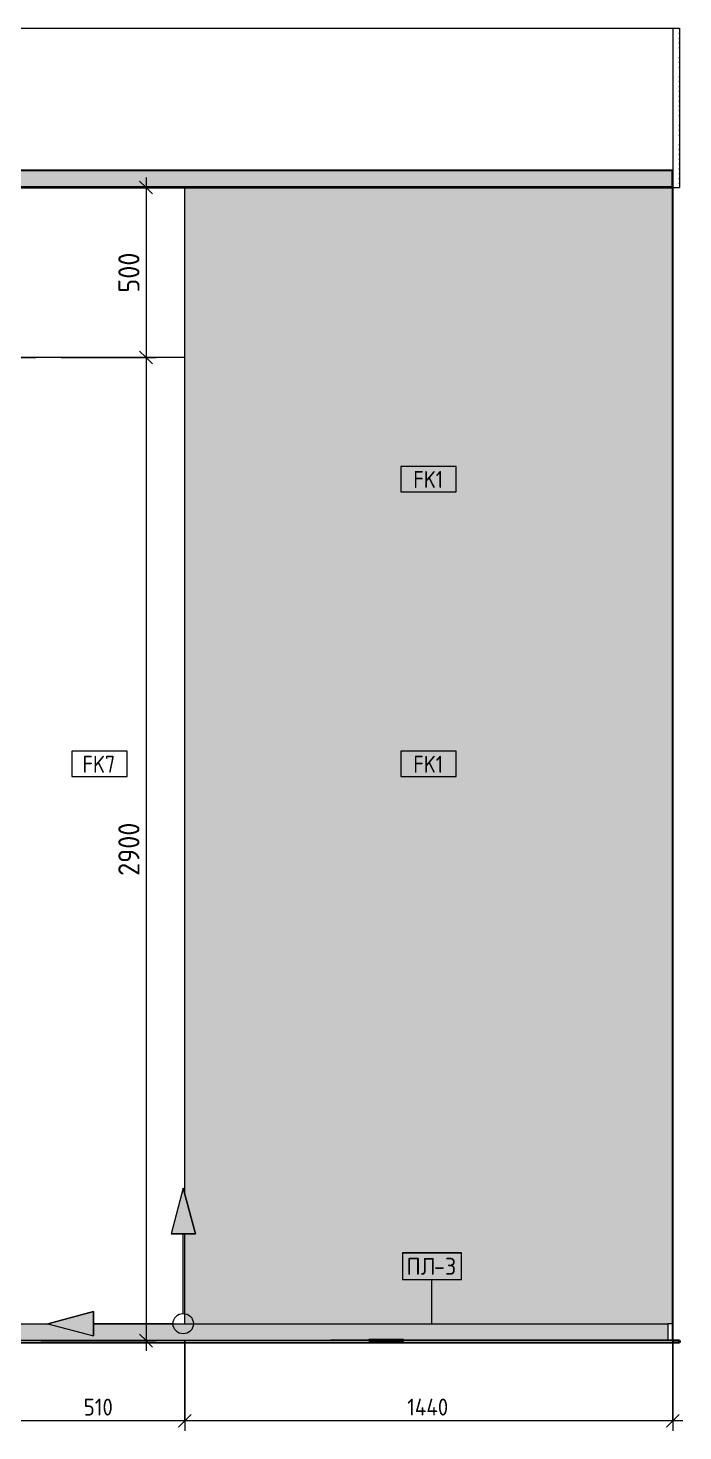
# Model space of a CAD drawing. Header units: millimetres. Extents: x 35124 to 170704, y -1987 to 12522.
# Drawn here: x 115275 to 117208, y 8134 to 12270 of the extents above; entities that cross this region are included whole.
import ezdxf

# ---------------------------------------------------------------- set-up
doc = ezdxf.new("R2010")
doc.units = ezdxf.units.MM
doc.linetypes.add('ADSK_Штрих_ш2 п1', pattern=[75, 50, -25])
for name, color, linetype, lineweight in [('A-ANNO-DIMS', 7, 'Continuous', 9), ('A-ANNO-DIMS-25', 7, 'Continuous', 9), ('A-DETL-1', 7, 'ADSK_Штрих_ш2 п1', 9), ('A-DETL-GENF', 7, 'Continuous', 9), ('A-FLOR', 7, 'Continuous', 9), ('A-GENM', 7, 'Continuous', 9), ('A-GENM-IDEN', 7, 'Continuous', 9), ('A-WALL', 7, 'Continuous', 9), ('A-WALL-IDEN', 7, 'Continuous', 9), ('A-WALL-PATT', 7, 'Continuous', 9), ('I-WALL', 7, 'Continuous', 9)]:
    doc.layers.add(name, color=color, linetype=linetype, lineweight=lineweight)
for name, color, linetype, lineweight, true_color in [('A-CLNG-1', 7, 'Continuous', 9, 0x787878), ('A-CLNG-FNSH-1', 7, 'Continuous', 30, 0x3c3c3c), ('A-FLOR-1', 7, 'Continuous', 9, 0x787878), ('A-FLOR-FNSH-1', 7, 'Continuous', 30, 0x3c3c3c), ('A-WALL-3', 7, 'Continuous', 40, 0x3c3c3c), ('A-WALL-4', 7, 'Continuous', 30, 0x3c3c3c), ('I-WALL-1', 7, 'Continuous', 9, 0x787878)]:
    doc.layers.add(name, color=color, linetype=linetype, lineweight=lineweight, true_color=true_color)
doc.styles.add('GOST Common_1', font='GOST_Common.ttf', dxfattribs={"height": 50})
doc.styles.add('GOST Common_2', font='GOST_Common.ttf', dxfattribs={"width": 0.9, "height": 50})
doc.styles.add('ISOCPEUR_1', font='isocpeur.ttf', dxfattribs={"width": 0.9, "height": 62.5})
doc.styles.add('ISOCPEUR_2', font='isocpeur.ttf', dxfattribs={"width": 0.9, "height": 50})
doc.dimstyles.new('ISO-2_0_0_9К_Средний_округл2', dxfattribs={"dimscale": 304.8, "dimtxt": 49.799059, "dimasz": 0.123031, "dimexe": 0.098425, "dimexo": 0, "dimgap": 0, "dimtad": 1, "dimdec": 0, "dimrnd": 10, "dimzin": 0, "dimdsep": 46, "dimtxsty": 'ISOCPEUR_2', "dimblk1": 'OBLIQUE', "dimblk2": 'OBLIQUE', "dimsah": 1, "dimcen": 0.09, "dimdle": 0.098425, "dimazin": 0, "dimtfac": 1, "dimtdec": 4, "dimtix": 1, "dimtmove": 0, "dimatfit": 3, "dimfxl": 1, "dimtvp": 1, "dimtolj": 1, "dimtzin": 0, "dimarcsym": 2})
doc.dimstyles.new('ISO-2_5_0_9К_БОЛЬШОЙ_1', dxfattribs={"dimscale": 304.8, "dimtxt": 62.248823, "dimasz": 0.123031, "dimexe": 0.098425, "dimexo": 0.246063, "dimgap": 0, "dimtad": 1, "dimdec": 0, "dimrnd": 10, "dimzin": 0, "dimdsep": 46, "dimtxsty": 'ISOCPEUR_1', "dimblk1": 'OBLIQUE', "dimblk2": 'OBLIQUE', "dimsah": 1, "dimcen": 0.09, "dimdle": 0.098425, "dimazin": 0, "dimtfac": 1, "dimtdec": 4, "dimtix": 1, "dimtmove": 0, "dimatfit": 3, "dimfxl": 1, "dimtvp": 1, "dimtolj": 1, "dimtzin": 0, "dimarcsym": 2})

# ---------------------------------------------------------------- blocks, each defined once
blk = doc.blocks.new('Плинтус - Плинтус темный _ст_школа_-33411473-Развертка 3_19-1')
at = {"layer": 'A-GENM'}
blk.add_hatch(color=256, dxfattribs=at).paths.add_polyline_path([(74019.7, 8400), (74449.9, 8400), (74449.9, 8402), (75445, 8402), (75445, 8450), (73750.4, 8450), (73750.4, 8413.8), (73615.2, 8450), (73493.5, 8450), (73493.5, 8400), (73758, 8400)])
for p, q in [((73493.5, 8450), (73493.5, 8400)), ((73493.5, 8450), (73615.2, 8450)), ((73750.4, 8450), (75445, 8450))]:
    blk.add_line(p, q, dxfattribs=at)
blk = doc.blocks.new('Плинтус - Плинтус темный _ст_школа_-33411438-Развертка 3_19-1')
at = {"layer": 'A-GENM'}
for p, q in [((75460, 8450), (75445, 8450)), ((75445, 8450), (75445, 8402)), ((75460, 8450), (75460, 8402))]:
    blk.add_line(p, q, dxfattribs=at)
blk = doc.blocks.new('Начало раскладки_красным - Начало раскладки_красным-26113037-Развертка 3_19-1')
at = {"layer": 'A-DETL-GENF'}
for points in [[(68754, 8715), (68791.2, 8715), (68755, 8850.3), (68718.8, 8715)], [(68490.2, 8414), (68490.2, 8486.5), (68355, 8450.3), (68450, 8424.8)]]:
    blk.add_hatch(color=256, dxfattribs=at).paths.add_polyline_path(points)
for p, q in [((68755, 8850.3), (68718.8, 8715)), ((68755, 8850.3), (68718.8, 8715)), ((68791.2, 8715), (68755, 8850.3)), ((68755, 8850.3), (68791.2, 8715)), ((68718.8, 8715), (68791.2, 8715)), ((68791.2, 8715), (68718.8, 8715)), ((68755, 8480.3), (68755, 8715)), ((68490.2, 8486.5), (68355, 8450.3)), ((68355, 8450.3), (68490.2, 8486.5)), ((68490.2, 8414), (68490.2, 8486.5)), ((68490.2, 8486.5), (68490.2, 8414)), ((68355, 8450.3), (68490.2, 8414)), ((68355, 8450.3), (68490.2, 8414)), ((68725, 8450.3), (68490.2, 8450.3))]:
    blk.add_line(p, q, dxfattribs=at)
blk.add_circle((68755, 8450.3), 30, dxfattribs=at)
blk = doc.blocks.new('DIMBLOCK19-Развертка 3_19-1')
at = {"layer": 'A-ANNO-DIMS-25'}
for p, q in [((115737.6, 8400), (115737.6, 8133.8)), ((115737.6, 8163.8), (115737.6, 8400)), ((117177.9, 8400), (117177.9, 8133.8)), ((117177.9, 8163.8), (117177.9, 8400)), ((117207.9, 8163.8), (115737.6, 8163.8))]:
    blk.add_line(p, q, dxfattribs=at)
at = {"layer": 'A-ANNO-DIMS-25', "lineweight": 20}
for p, q in [((115737.6, 8163.8), (115718.9, 8145)), ((115737.6, 8163.8), (115756.4, 8182.5)), ((117177.9, 8163.8), (117159.2, 8145)), ((117177.9, 8163.8), (117196.7, 8182.5))]:
    blk.add_line(p, q, dxfattribs=at)
at = {"layer": 'A-ANNO-DIMS-25', "color": 0, "insert": (116394.1, 8229.1), "char_height": 50, "width": 152.845, "attachment_point": 1, "line_spacing_factor": 1.149209, "style": 'ISOCPEUR_2'}
blk.add_mtext('1440', dxfattribs=at)
blk = doc.blocks.new('_Oblique')
at = {"color": 0, "linetype": 'ByBlock', "lineweight": -2}
blk.add_line((-0.5, -0.5), (0.5, 0.5), dxfattribs=at)
blk = doc.blocks.new('DIMBLOCK20-Развертка 3_19-1')
at = {"layer": 'A-ANNO-DIMS-25'}
for p, q in [((115226.9, 8400), (115226.9, 8133.8)), ((115226.9, 8163.8), (115226.9, 8400)), ((115737.6, 8400), (115737.6, 8133.8)), ((115737.6, 8163.8), (115737.6, 8400)), ((115737.6, 8163.8), (115226.9, 8163.8))]:
    blk.add_line(p, q, dxfattribs=at)
at = {"layer": 'A-ANNO-DIMS-25', "lineweight": 20}
for p, q in [((115226.9, 8163.8), (115208.2, 8145)), ((115226.9, 8163.8), (115245.7, 8182.5)), ((115737.6, 8163.8), (115718.9, 8145)), ((115737.6, 8163.8), (115756.4, 8182.5))]:
    blk.add_line(p, q, dxfattribs=at)
at = {"layer": 'A-ANNO-DIMS-25', "color": 0, "insert": (115439.2, 8229.1), "char_height": 50, "width": 103.429, "attachment_point": 1, "line_spacing_factor": 1.149209, "style": 'ISOCPEUR_2'}
blk.add_mtext('510', dxfattribs=at)
blk = doc.blocks.new('М_стена_0001 - Типоразмер_без рамки-25382661-Развертка 3_19-1')
at = {"layer": 'A-WALL-IDEN'}
for p, q in [((44631.9, 10223.3), (44468.7, 10223.3)), ((44468.7, 10223.3), (44468.7, 10148.3)), ((44631.9, 10148.3), (44631.9, 10223.3)), ((44468.7, 10148.3), (44631.9, 10148.3))]:
    blk.add_line(p, q, dxfattribs=at)
blk = doc.blocks.new('DIMBLOCK49-Развертка 3_19-1')
at = {"layer": 'A-ANNO-DIMS-25'}
for p, q in [((115574.6, 11800), (115653.1, 11800)), ((115623.1, 11800), (115574.6, 11800)), ((115623.1, 11830), (115623.1, 11298.8)), ((115372.9, 11298.8), (115653.1, 11298.8)), ((115623.1, 11298.8), (115372.9, 11298.8))]:
    blk.add_line(p, q, dxfattribs=at)
at = {"layer": 'A-ANNO-DIMS-25', "lineweight": 20}
for p, q in [((115623.1, 11800), (115604.3, 11818.8)), ((115623.1, 11800), (115641.8, 11781.2)), ((115623.1, 11298.8), (115604.3, 11317.6)), ((115623.1, 11298.8), (115641.8, 11280.1))]:
    blk.add_line(p, q, dxfattribs=at)
at = {"layer": 'A-ANNO-DIMS-25', "color": 0, "insert": (115541.4, 11490.1), "char_height": 62.5, "width": 142.215, "attachment_point": 1, "rotation": 90, "line_spacing_factor": 1.149209, "style": 'ISOCPEUR_1'}
blk.add_mtext('500', dxfattribs=at)
blk = doc.blocks.new('DIMBLOCK50-Развертка 3_19-1')
at = {"layer": 'A-ANNO-DIMS-25'}
for p, q in [((115372.9, 11298.8), (115653.1, 11298.8)), ((115623.1, 11298.8), (115372.9, 11298.8)), ((115623.1, 11298.8), (115623.1, 8370)), ((115312.9, 8400), (115653.1, 8400)), ((115623.1, 8400), (115312.9, 8400))]:
    blk.add_line(p, q, dxfattribs=at)
at = {"layer": 'A-ANNO-DIMS-25', "lineweight": 20}
for p, q in [((115623.1, 11298.8), (115604.3, 11317.6)), ((115623.1, 11298.8), (115641.8, 11280.1)), ((115623.1, 8400), (115604.3, 8418.7)), ((115623.1, 8400), (115641.8, 8381.2))]:
    blk.add_line(p, q, dxfattribs=at)
at = {"layer": 'A-ANNO-DIMS-25', "color": 0, "insert": (115541.4, 9770.4), "char_height": 62.5, "width": 189.619, "attachment_point": 1, "rotation": 90, "line_spacing_factor": 1.149209, "style": 'ISOCPEUR_1'}
blk.add_mtext('2900', dxfattribs=at)
blk = doc.blocks.new('Mark Reiling - Mark Reiling-26174330-Развертка 3_19-1')
at = {"layer": 'A-GENM-IDEN'}
for p, q in [((50680.2, 8699), (50680.2, 8620.1)), ((50680.2, 8699), (50853.7, 8699)), ((50853.7, 8699), (50680.2, 8699)), ((50680.2, 8699), (50680.2, 8620.1)), ((50853.7, 8620.1), (50853.7, 8699)), ((50853.7, 8620.1), (50853.7, 8699)), ((50680.2, 8620.1), (50853.7, 8620.1)), ((50680.2, 8620.1), (50853.7, 8620.1))]:
    blk.add_line(p, q, dxfattribs=at)

msp = doc.modelspace()

# ---------------------------------------------------------------- hatches: boundary and pattern name
at = {"layer": 'A-CLNG-1'}
h = msp.add_hatch(color=256, dxfattribs=at)
h.paths.add_polyline_path([(115237.9115, 11800), (117176.9114, 11800.2423), (117176.9114, 11850), (115237.9115, 11850)])
h.paths.add_polyline_path([(107438.9658, 11800), (115237.9115, 11800), (115237.9115, 11850), (80478.9114, 11850), (80478.9114, 11800), (106864.9004, 11800)])
at = {"layer": 'A-FLOR'}
for points in [[(116280.7315, 8400), (116280.7315, 8402), (116167.8009, 8402), (116167.8009, 8400), (116265.2226, 8400)], [(117197.9114, 8400), (117198.0764, 8400), (117197.9114, 8402), (116382.9989, 8402), (116382.9989, 8400), (117177.9114, 8400)]]:
    msp.add_hatch(color=256, dxfattribs=at).paths.add_polyline_path(points)
at = {"layer": 'A-FLOR-1'}
msp.add_hatch(color=256, dxfattribs=at).paths.add_polyline_path([(116336.9784, 8400), (116382.9989, 8400), (116382.9989, 8402), (116280.7315, 8402), (116280.7315, 8400)])
at = {"layer": 'A-WALL-PATT'}
h = msp.add_hatch(dxfattribs=at)
h.set_pattern_fill('FP_20', color=256, style=0, pattern_type=2)
h.set_pattern_definition([(0, (115226.4, 8248.8), (0, 3050), []), (90, (115226.4, 8248.8), (-1300, 8e-14), [])])
h.paths.add_polyline_path([(115226.4187, 8450), (115333.1014, 8450), (115468.331, 8486.2347), (115468.331, 8450), (115737.6087, 8450), (115737.6087, 8714.7704), (115696.8668, 8714.7704), (115733.1014, 8850), (115737.6087, 8833.1786), (115737.6087, 11800), (115226.4187, 11800), (115226.4187, 8879.3841)])
msp.add_hatch(color=256, dxfattribs=at).paths.add_polyline_path([(116265.2226, 8450), (117176.9114, 8450), (117176.9114, 11800), (115737.6087, 11800), (115737.6087, 8833.1786), (115769.3361, 8714.7704), (115737.6087, 8714.7704), (115737.6087, 8450), (116193.4621, 8450)])
at = {"layer": 'I-WALL'}
msp.add_hatch(color=256, dxfattribs=at).paths.add_polyline_path([(117197.9114, 8402), (117198.0764, 8402), (117197.9114, 8879.3841)])
at = {"layer": 'I-WALL-1'}
h = msp.add_hatch(dxfattribs=at)
h.set_pattern_fill('FP_17', color=256, style=0, pattern_type=2)
h.set_pattern_definition([(45, (41717.911, 0), (-14.25598, 14.25598), []), (45, (41732.167, 0), (-14.25598, 14.25598), [25.202, -5.04, 0.8382, -4.202])])
h.paths.add_polyline_path([(117197.9114, 11800), (117198.0764, 11800), (117197.9114, 12270)])

# ---------------------------------------------------------------- linework, layer by layer
at = {"layer": 'A-CLNG-FNSH-1'}
for p, q in [((117176.9114, 11850), (80478.9114, 11850)), ((117176.9114, 11800), (117176.9114, 11850)), ((117176.9114, 11801), (80478.9114, 11801)), ((80478.9114, 11800), (117176.9114, 11800))]:
    msp.add_line(p, q, dxfattribs=at)
at = {"layer": 'A-DETL-1'}
msp.add_line((108497.9115, 11298.8077), (115297.9115, 11298.8077), dxfattribs=at)
at = {"layer": 'A-FLOR'}
for p, q in [((80457.8951, 12270), (117198.0764, 12270)), ((117177.9114, 8400), (80457.8951, 8400)), ((116166.9115, 8402), (116166.9115, 8400)), ((116167.8009, 8400), (116167.8009, 8402)), ((116167.8009, 8402), (116280.7315, 8402)), ((116382.9989, 8402), (117198.0764, 8402))]:
    msp.add_line(p, q, dxfattribs=at)
at = {"layer": 'A-FLOR-FNSH-1'}
for p, q in [((116382.9989, 8402), (116280.7315, 8402)), ((116280.7315, 8402), (116280.7315, 8400)), ((116280.7315, 8400), (116382.9989, 8400)), ((116382.9989, 8400), (116382.9989, 8402)), ((117197.9114, 8400), (117177.9114, 8400)), ((117177.9114, 8400), (117177.9114, 8395)), ((80457.9114, 8395), (117198.0764, 8395))]:
    msp.add_line(p, q, dxfattribs=at)
at = {"layer": 'A-GENM-IDEN'}
msp.add_line((116466.9772, 8449.6181), (116466.9772, 8579.3486), dxfattribs=at)
at = {"layer": 'A-WALL'}
msp.add_line((117197.9114, 12270), (117197.9114, 11800), dxfattribs=at)
at = {"layer": 'A-WALL-3'}
for p, q in [((117197.9114, 12270.1843), (117197.9114, 12270)), ((117197.9114, 11800), (117198.0764, 11800)), ((117198.0764, 8400), (117197.9114, 8400)), ((117197.9114, 8400), (117197.9114, 8394.9841))]:
    msp.add_line(p, q, dxfattribs=at)
at = {"layer": 'A-WALL-4'}
for p, q in [((117177.9115, 8400), (117177.9115, 8394.9841)), ((117197.9115, 8394.9841), (117197.9115, 8400))]:
    msp.add_line(p, q, dxfattribs=at)
at = {"layer": 'I-WALL'}
for p, q in [((117177.9114, 12270), (117177.9114, 8402)), ((115737.6087, 8833.1786), (115737.6087, 11800)), ((117176.9114, 11800), (117197.9114, 11800)), ((117176.9114, 8402), (117176.9114, 11800)), ((115737.6087, 8450), (115737.6087, 8714.7704))]:
    msp.add_line(p, q, dxfattribs=at)

# ---------------------------------------------------------------- block references
at = {"layer": 'A-DETL-GENF'}
msp.add_blockref('Начало раскладки_красным - Начало раскладки_красным-26113037-Развертка 3_19-1', (46978.1014, -0.2612), dxfattribs=at)
at = {"layer": 'A-GENM'}
for name in ['Плинтус - Плинтус темный _ст_школа_-33411473-Развертка 3_19-1', 'Плинтус - Плинтус темный _ст_школа_-33411438-Развертка 3_19-1']:
    msp.add_blockref(name, (41717.9115, 0), dxfattribs=at)
at = {"layer": 'A-GENM-IDEN'}
msp.add_blockref('Mark Reiling - Mark Reiling-26174330-Развертка 3_19-1', (65700.0704, -39.7437), dxfattribs=at)
at = {"layer": 'A-WALL-IDEN'}
for p in [(71906.7714, 754.3901), (70935.525, -85.2188), (70935.525, -85.2188), (70935.525, -85.2188), (71906.7714, -85.2188)]:
    msp.add_blockref('М_стена_0001 - Типоразмер_без рамки-25382661-Развертка 3_19-1', p, dxfattribs=at)

# ---------------------------------------------------------------- texts
at = {"layer": 'A-GENM-IDEN', "char_height": 50, "attachment_point": 1, "style": 'GOST Common_1'}
for s, insert, width in [('ПЛ', (116391.829, 8644.2418), 98.206719), ('-3', (116472.8577, 8644.2418), 86.181406)]:
    msp.add_mtext(s, dxfattribs=dict(at, insert=insert, width=width))
at = {"layer": 'A-WALL-IDEN', "char_height": 50, "attachment_point": 1, "style": 'GOST Common_2'}
for s, insert, width in [('FK1', (116412.2002, 10964.1157), 111.835406), ('FK7', (115435.7788, 10124.5068), 124.461984), ('FK7', (115435.7788, 10124.5068), 124.461984), ('FK7', (115435.7788, 10124.5068), 124.461984), ('FK1', (116412.2002, 10124.5068), 111.835406)]:
    msp.add_mtext(s, dxfattribs=dict(at, insert=insert, width=width))

# ---------------------------------------------------------------- dimensions: what is measured, and where the dimension line sits
at = {"layer": 'A-ANNO-DIMS'}
for base, p1, p2, override, picture, middle in [((115623.0802, 11298.8077), (115649.5967, 11800), (115297.9115, 11298.8077), {"dimpost": '<>', "dimfxl": 612.271334}, 'DIMBLOCK49-Развертка 3_19-1', (115591.8302, 11549.4039)), ((115623.0802, 8400), (115297.9115, 11298.8077), (115237.9115, 8400), {"dimpost": '<>', "dimfxl": 2899.428628}, 'DIMBLOCK50-Развертка 3_19-1', (115591.8302, 9849.4039))]:
    dim = msp.add_linear_dim(base=base, p1=p1, p2=p2, angle=90, dimstyle='ISO-2_5_0_9К_БОЛЬШОЙ_1', override=override, dxfattribs=at)
    dim.commit()
    dim.dimension.update_dxf_attribs({"geometry": picture, "text_midpoint": middle})
for base, p1, p2, override, picture, middle in [((115226.9114, 8163.7973), (115737.6087, 8400), (115226.9114, 8400), {"dimpost": '<>', "dimfxl": 510.69727}, 'DIMBLOCK20-Развертка 3_19-1', (115482.2601, 8188.7973)), ((115737.6087, 8163.7973), (117177.9114, 8400), (115737.6087, 8400), {"dimpost": '<>', "dimfxl": 1440.30273}, 'DIMBLOCK19-Развертка 3_19-1', (116457.7601, 8188.7973))]:
    dim = msp.add_linear_dim(base=base, p1=p1, p2=p2, dimstyle='ISO-2_0_0_9К_Средний_округл2', override=override, dxfattribs=at)
    dim.commit()
    dim.dimension.update_dxf_attribs({"geometry": picture, "text_midpoint": middle})

doc.saveas('drawing.dxf')
